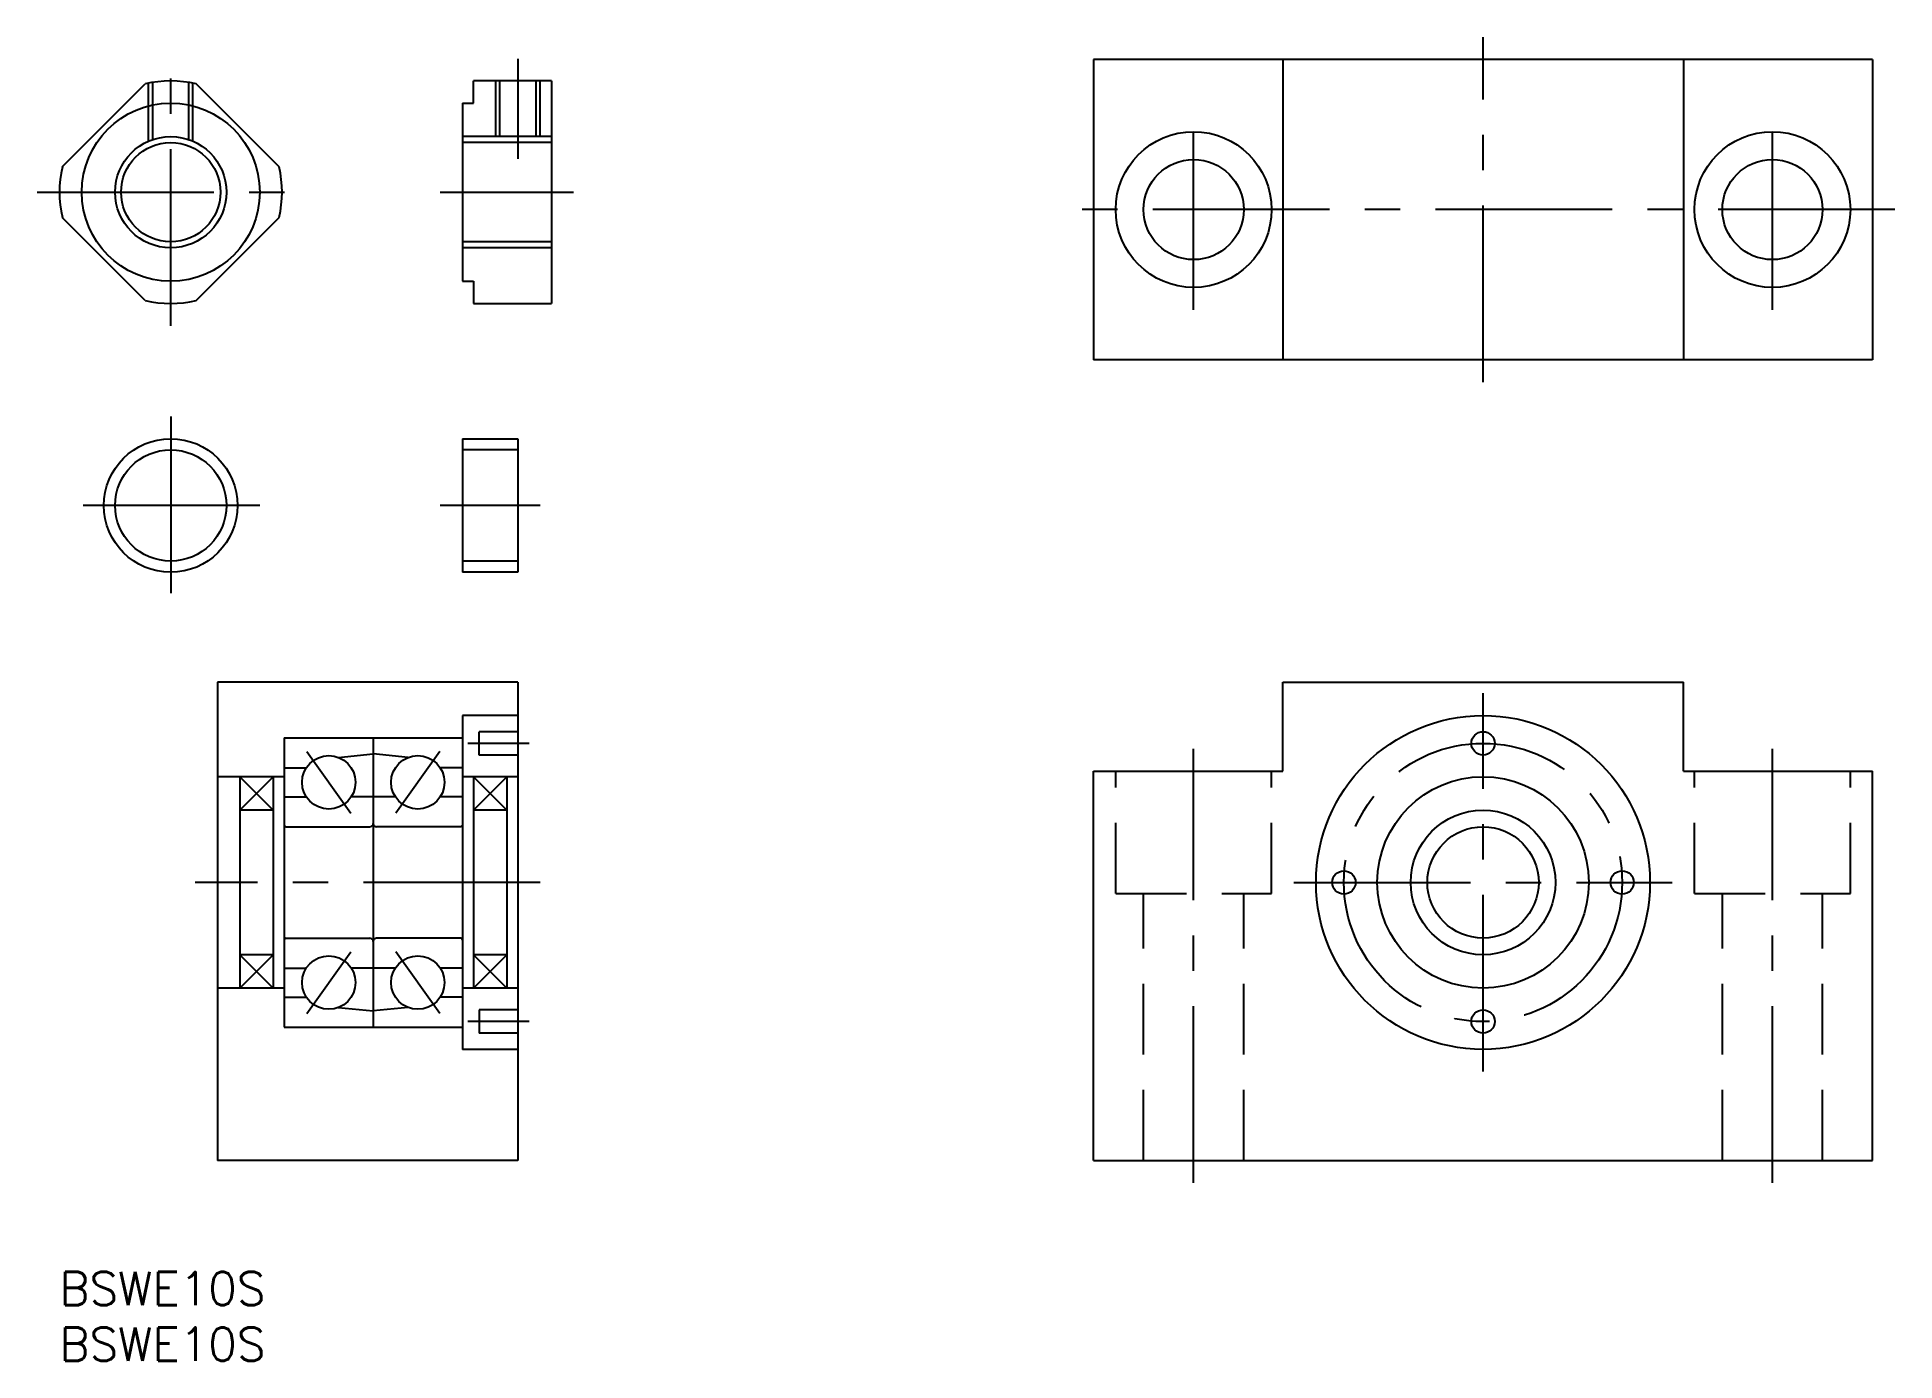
# Model space of a CAD drawing. Extents: x -2 to 165, y -8 to 111.
import ezdxf

# ---------------------------------------------------------------- set-up
doc = ezdxf.new("R2010")
doc.units = 0
doc.header["$LTSCALE"] = 0.5
doc.linetypes.add('CENTER', pattern=[50.8, 31.75, -6.35, 6.35, -6.35])
doc.linetypes.add('DASHED', pattern=[19.05, 12.7, -6.35])
for name, color, linetype in [('MSM_CENTER', 1, 'CENTER'), ('MSM_CONTINUOUS', 7, 'CONTINUOUS'), ('MSM_DASHED', 4, 'DASHED'), ('MSM_NARROW', 5, 'CONTINUOUS'), ('MSM_PART_NUMBER', 7, 'CONTINUOUS')]:
    doc.layers.add(name, color=color, linetype=linetype)
doc.styles.get("Standard").update_dxf_attribs({"font": 'txt.shx', "height": 1.5, "bigfont": 'bigfont.shx'})

# ---------------------------------------------------------------- blocks, each defined once
blk = doc.blocks.new('*U14')
at = {"layer": 'MSM_PART_NUMBER'}
blk.add_text('BSWE10S', height=3, dxfattribs=at).set_placement((0, -3))
blk = doc.blocks.new('*U15')
at = {"layer": 'MSM_PART_NUMBER'}
blk.add_text('BSWE10S', height=3, dxfattribs=at).set_placement((0, -8))

msp = doc.modelspace()

# ---------------------------------------------------------------- linework, layer by layer
at = {"layer": 'MSM_CENTER'}
for p, q in [((127.9, 79.98), (127.9, 110.98)), ((10, 85.04), (10, 109.04)), ((41.2, 109.04), (41.2, 100.04)), ((101.9, 86.48), (101.9, 104.48)), ((153.9, 86.48), (153.9, 104.48)), ((-2, 97.04), (22, 97.04)), ((34.2, 97.04), (46.2, 97.04)), ((164.9, 95.48), (90.9, 95.48)), ((10, 76.88), (10, 60.88)), ((18, 68.88), (2, 68.88)), ((43.2, 68.88), (34.2, 68.88)), ((127.9, 18), (127.9, 52)), ((22.22, 46.77), (26.17, 41.23)), ((34.17, 46.77), (30.22, 41.23)), ((42.2, 47.5), (36.7, 47.5)), ((101.9, 8), (101.9, 47)), ((153.9, 8), (153.9, 47)), ((43.2, 35), (12.2, 35)), ((110.9, 35), (144.9, 35)), ((22.22, 23.23), (26.17, 28.77)), ((34.17, 23.23), (30.22, 28.77)), ((42.2, 22.5), (36.7, 22.5))]:
    msp.add_line(p, q, dxfattribs=at)
msp.add_circle((127.9, 35), 12.5, dxfattribs=at)
at = {"layer": 'MSM_CONTINUOUS'}
for p, q in [((92.9, 108.98), (92.9, 81.98)), ((162.9, 108.98), (92.9, 108.98)), ((109.9, 108.98), (109.9, 81.98)), ((145.9, 108.98), (145.9, 81.98)), ((162.9, 108.98), (162.9, 81.98)), ((37.2, 105.04), (37.2, 107.04)), ((44.2, 107.04), (37.2, 107.04)), ((39.57, 102.04), (39.57, 107.04)), ((42.82, 102.04), (42.82, 107.04)), ((44.2, 107.04), (44.2, 87.04)), ((0.26, 99.33), (7.71, 106.78)), ((19.74, 99.33), (12.29, 106.78)), ((36.2, 105.04), (36.2, 89.04)), ((36.2, 105.04), (37.2, 105.04)), ((44.2, 101.5), (36.2, 101.5)), ((7.71, 87.31), (0.26, 94.76)), ((12.29, 87.31), (19.74, 94.76)), ((44.2, 92.58), (36.2, 92.58)), ((36.2, 89.04), (37.2, 89.04)), ((37.2, 89.04), (37.2, 87.04)), ((37.2, 87.04), (44.2, 87.04)), ((162.9, 81.98), (92.9, 81.98)), ((36.2, 74.88), (36.2, 62.88)), ((36.2, 74.88), (41.2, 74.88)), ((41.2, 73.88), (36.2, 73.88)), ((41.2, 74.88), (41.2, 62.88)), ((41.2, 63.88), (36.2, 63.88)), ((41.2, 62.88), (36.2, 62.88)), ((14.2, 53), (14.2, 10)), ((41.2, 53), (14.2, 53)), ((41.2, 53), (41.2, 10)), ((109.9, 45), (109.9, 53)), ((109.9, 53), (145.9, 53)), ((145.9, 45), (145.9, 53)), ((36.2, 50), (36.2, 20)), ((41.2, 50), (36.2, 50)), ((41.2, 48.55), (37.7, 48.55)), ((37.7, 46.45), (37.7, 48.55)), ((20.2, 48), (20.2, 22)), ((20.2, 48), (36.2, 48)), ((28.2, 48), (28.2, 22)), ((20.2, 45.3), (22.18, 45.3)), ((25.05, 46.24), (28.2, 46.55)), ((31.34, 46.24), (28.2, 46.55)), ((36.2, 45.3), (34.21, 45.3)), ((41.2, 46.45), (37.7, 46.45)), ((20.2, 44.5), (14.2, 44.5)), ((16.2, 44.5), (16.2, 25.5)), ((19.2, 44.5), (19.2, 25.5)), ((41.2, 44.5), (36.2, 44.5)), ((37.2, 44.5), (37.2, 25.5)), ((40.2, 44.5), (40.2, 25.5)), ((92.9, 10), (92.9, 45)), ((92.9, 45), (109.9, 45)), ((145.9, 45), (162.9, 45)), ((162.9, 10), (162.9, 45)), ((20.2, 42.7), (22.18, 42.7)), ((30.18, 42.7), (26.21, 42.7)), ((36.2, 42.7), (34.21, 42.7)), ((19.2, 41.5), (16.2, 41.5)), ((40.2, 41.5), (37.2, 41.5)), ((20.35, 40), (27.9, 40)), ((36.05, 40), (28.5, 40)), ((19.2, 28.5), (16.2, 28.5)), ((20.35, 30), (27.9, 30)), ((36.05, 30), (28.5, 30)), ((40.2, 28.5), (37.2, 28.5)), ((20.2, 27.3), (22.18, 27.3)), ((30.18, 27.3), (26.21, 27.3)), ((36.2, 27.3), (34.21, 27.3)), ((20.2, 25.5), (14.2, 25.5)), ((41.2, 25.5), (36.2, 25.5)), ((20.2, 24.7), (22.18, 24.7)), ((25.05, 23.76), (28.2, 23.45)), ((31.34, 23.76), (28.2, 23.45)), ((36.2, 24.7), (34.21, 24.7)), ((41.2, 23.55), (37.7, 23.55)), ((37.7, 23.55), (37.7, 21.45)), ((20.2, 22), (36.2, 22)), ((41.2, 21.45), (37.7, 21.45)), ((41.2, 20), (36.2, 20)), ((41.2, 10), (14.2, 10)), ((92.9, 10), (162.9, 10))]:
    msp.add_line(p, q, dxfattribs=at)
for centre, radius in [((10, 97.04), 8), ((101.9, 95.48), 7), ((153.9, 95.48), 7), ((10, 97.04), 4.46), ((101.9, 95.48), 4.5), ((153.9, 95.48), 4.5), ((10, 68.88), 6), ((10, 68.88), 5), ((127.9, 35), 15), ((127.9, 47.5), 1.05), ((24.2, 44), 2.4), ((32.2, 44), 2.4), ((127.9, 35), 9.5), ((127.9, 35), 6.5), ((127.9, 35), 5), ((115.4, 35), 1.05), ((140.4, 35), 1.05), ((24.2, 26), 2.4), ((32.2, 26), 2.4), ((127.9, 22.5), 1.05)]:
    msp.add_circle(centre, radius, dxfattribs=at)
for centre, radius, start, end in [((10, 97.04), 10, 76.7883, 103.2117), ((10, 97.04), 10, 166.7883, 193.2117), ((10, 97.04), 10, 346.7883, 13.2117), ((10, 97.04), 10, 256.7883, 283.2117), ((20.35, 40.15), 0.15, 180, 270), ((27.9, 40.3), 0.3, 270, 0), ((28.5, 40.3), 0.3, 180, 270), ((36.05, 40.15), 0.15, 270, 0), ((20.35, 29.85), 0.15, 90, 180), ((27.9, 29.7), 0.3, 0, 90), ((28.5, 29.7), 0.3, 90, 180), ((36.05, 29.85), 0.15, 0, 90)]:
    msp.add_arc(centre, radius, start, end, dxfattribs=at)
at = {"layer": 'MSM_DASHED'}
for p, q in [((8, 101.63), (8, 106.84)), ((8.38, 101.77), (8.38, 106.91)), ((11.62, 101.77), (11.62, 106.91)), ((12, 101.63), (12, 106.84)), ((94.9, 34), (94.9, 45)), ((108.9, 34), (108.9, 45)), ((146.9, 34), (146.9, 45)), ((160.9, 34), (160.9, 45)), ((94.9, 34), (108.9, 34)), ((97.4, 10), (97.4, 34)), ((106.4, 10), (106.4, 34)), ((146.9, 34), (160.9, 34)), ((149.4, 10), (149.4, 34)), ((158.4, 10), (158.4, 34))]:
    msp.add_line(p, q, dxfattribs=at)
at = {"layer": 'MSM_NARROW'}
for p, q in [((39.2, 102.04), (39.2, 107.04)), ((43.2, 102.04), (43.2, 107.04)), ((44.2, 102.04), (36.2, 102.04)), ((44.2, 92.04), (36.2, 92.04)), ((16.2, 44.5), (19.2, 41.5)), ((19.2, 44.5), (16.2, 41.5)), ((37.2, 44.5), (40.2, 41.5)), ((40.2, 44.5), (37.2, 41.5)), ((16.2, 25.5), (19.2, 28.5)), ((19.2, 25.5), (16.2, 28.5)), ((37.2, 25.5), (40.2, 28.5)), ((40.2, 25.5), (37.2, 28.5))]:
    msp.add_line(p, q, dxfattribs=at)
msp.add_circle((10, 97.04), 5, dxfattribs=at)

# ---------------------------------------------------------------- block references
at = {"layer": 'MSM_CONTINUOUS'}
for name in ['*U14', '*U15']:
    msp.add_blockref(name, (0, 0), dxfattribs=at)

doc.saveas('drawing.dxf')
